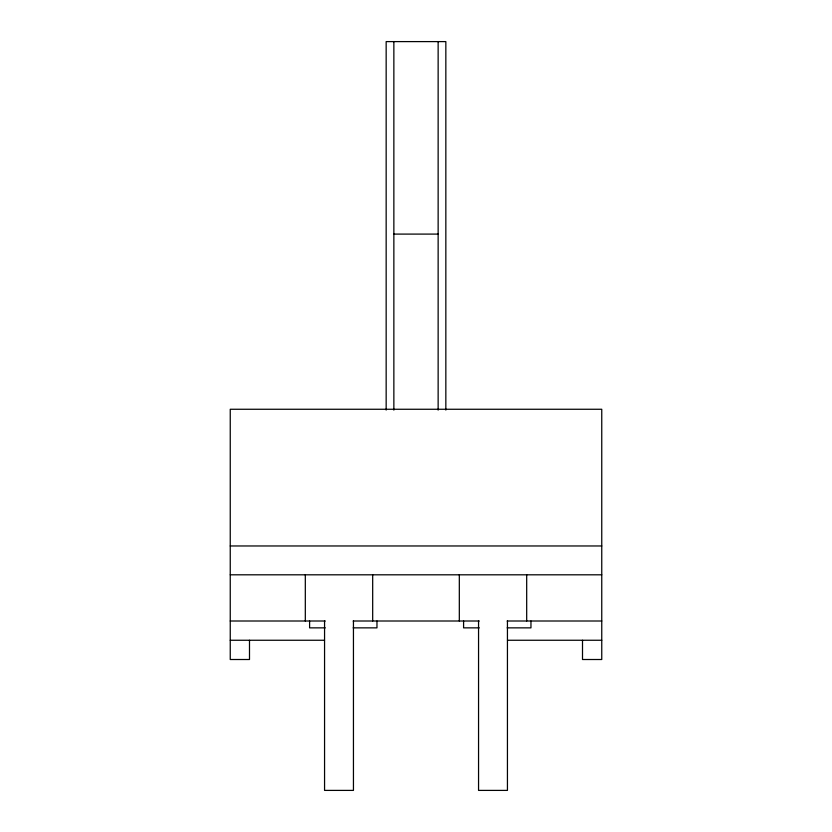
<?xml version="1.0" encoding="UTF-8"?>
<svg xmlns="http://www.w3.org/2000/svg" width="832" height="832" viewBox="0 0 832 832"><rect width="100%" height="100%" fill="white"/><g stroke="black" fill="none" stroke-linecap="round" stroke-linejoin="round"><path stroke-width="1.25" d="M393.858 234.094L438.142 234.094M230.246 545.969L601.754 545.969M230.246 574.808L601.754 574.808M230.246 621.005L325.281 621.005M353.163 621.005L479.274 621.005M507.156 621.005L601.754 621.005M325.281 627.858L309.598 627.858L309.598 621.005M353.163 627.858L376.969 627.858L376.969 621.005M479.274 627.858L463.59 627.858L463.59 621.005M507.156 627.858L530.962 627.858L530.962 621.005M230.246 640.255L324.511 640.255M507.489 640.255L601.754 640.255M582.504 640.255L582.504 659.506L601.754 659.506L601.754 409.261L230.246 409.261L230.246 659.506L249.496 659.506L249.496 640.255M526.687 574.808L526.687 621.005M507.437 621.005L507.437 790.4L478.556 790.4L478.556 621.005M459.316 574.808L459.316 621.005M445.838 410.062L445.838 41.6L386.162 41.6L386.162 410.062M438.142 41.6L438.142 410.114M393.858 41.6L393.858 410.114M372.684 574.808L372.684 621.005M353.444 621.005L353.444 790.4L324.563 790.4L324.563 621.005M305.313 574.808L305.313 621.005"/></g></svg>
